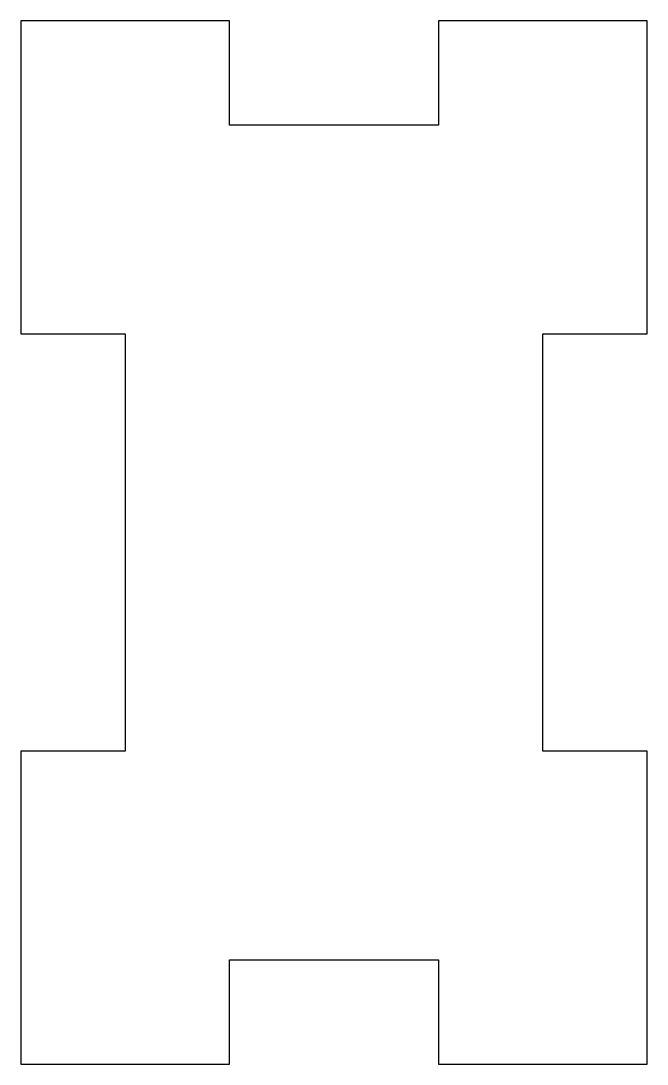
# Model space of a CAD drawing. Header units: millimetres. Extents: x 13 to 43, y -29.5 to 20.5.
import ezdxf

# ---------------------------------------------------------------- set-up
doc = ezdxf.new("R2010")
doc.units = ezdxf.units.MM

msp = doc.modelspace()

# ---------------------------------------------------------------- linework, layer by layer
at = {"color": 7, "linetype": 'Continuous', "lineweight": 25}
for p, q in [((22.999, 20.515), (12.999, 20.515)), ((12.999, 20.515), (12.999, 5.515)), ((22.999, 15.515), (22.999, 20.515)), ((32.999, 20.515), (32.999, 15.515)), ((42.999, 20.515), (32.999, 20.515)), ((42.999, 5.515), (42.999, 20.515)), ((32.999, 15.515), (22.999, 15.515)), ((12.999, 5.515), (17.999, 5.515)), ((17.999, 5.515), (17.999, -14.485)), ((37.999, 5.515), (42.999, 5.515)), ((37.999, -14.485), (37.999, 5.515)), ((12.999, -14.485), (12.999, -29.485)), ((17.999, -14.485), (12.999, -14.485)), ((42.999, -14.485), (37.999, -14.485)), ((42.999, -29.485), (42.999, -14.485)), ((22.999, -24.485), (32.999, -24.485)), ((22.999, -29.485), (22.999, -24.485)), ((32.999, -24.485), (32.999, -29.485)), ((12.999, -29.485), (22.999, -29.485)), ((32.999, -29.485), (42.999, -29.485))]:
    msp.add_line(p, q, dxfattribs=at)

doc.saveas('drawing.dxf')
